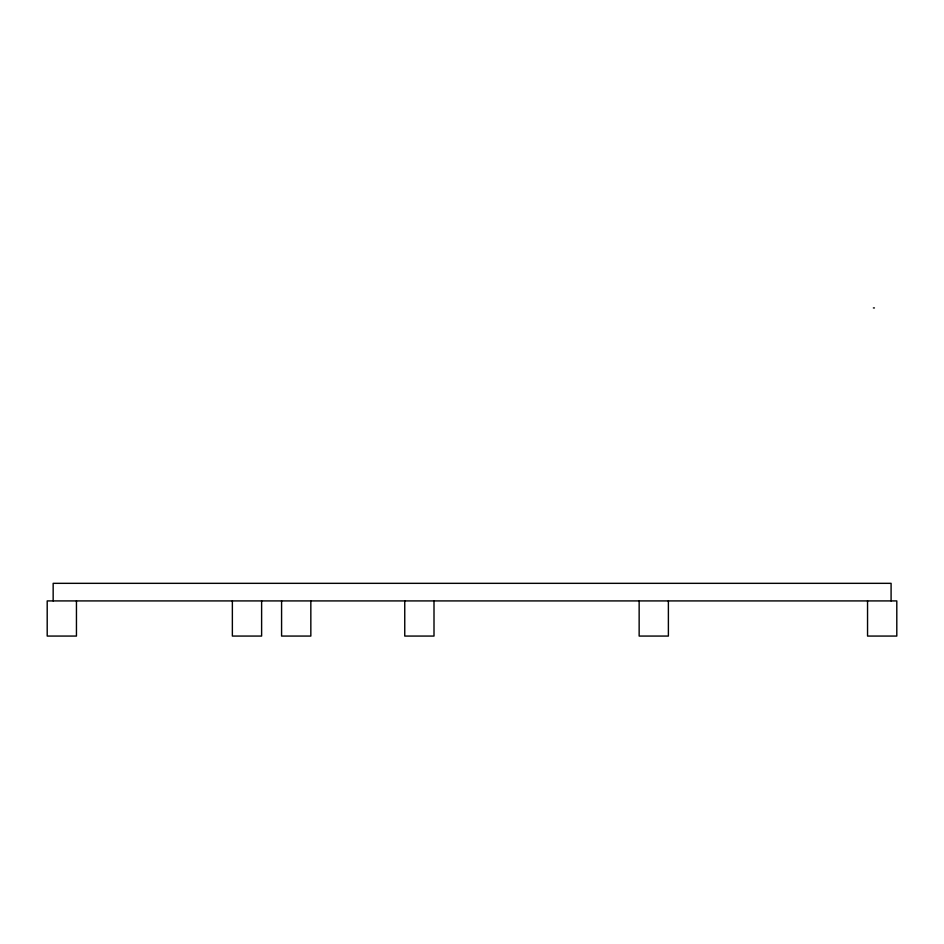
<?xml version="1.0" encoding="UTF-8"?>
<svg xmlns="http://www.w3.org/2000/svg" width="944" height="944" viewBox="0 0 944 944"><rect width="100%" height="100%" fill="white"/><g stroke="black" fill="none" stroke-linecap="round" stroke-linejoin="round"><path stroke-width="1.42" d="M873.389 307.933L874.439 307.933M891.089 600.915L891.089 583.333L53.159 583.333L53.159 600.915M867.548 600.915L867.548 636.067L896.8 636.067L896.8 600.915L47.2 600.915L47.2 636.067L76.452 636.067L76.452 600.915M668.387 600.915L668.387 636.067L639.147 636.067L639.147 600.915M434.004 600.915L434.004 636.067L404.752 636.067L404.752 600.915M310.836 600.915L310.836 636.067L281.583 636.067L281.583 600.915M261.618 600.915L261.618 636.067L232.366 636.067L232.366 600.915"/></g></svg>
